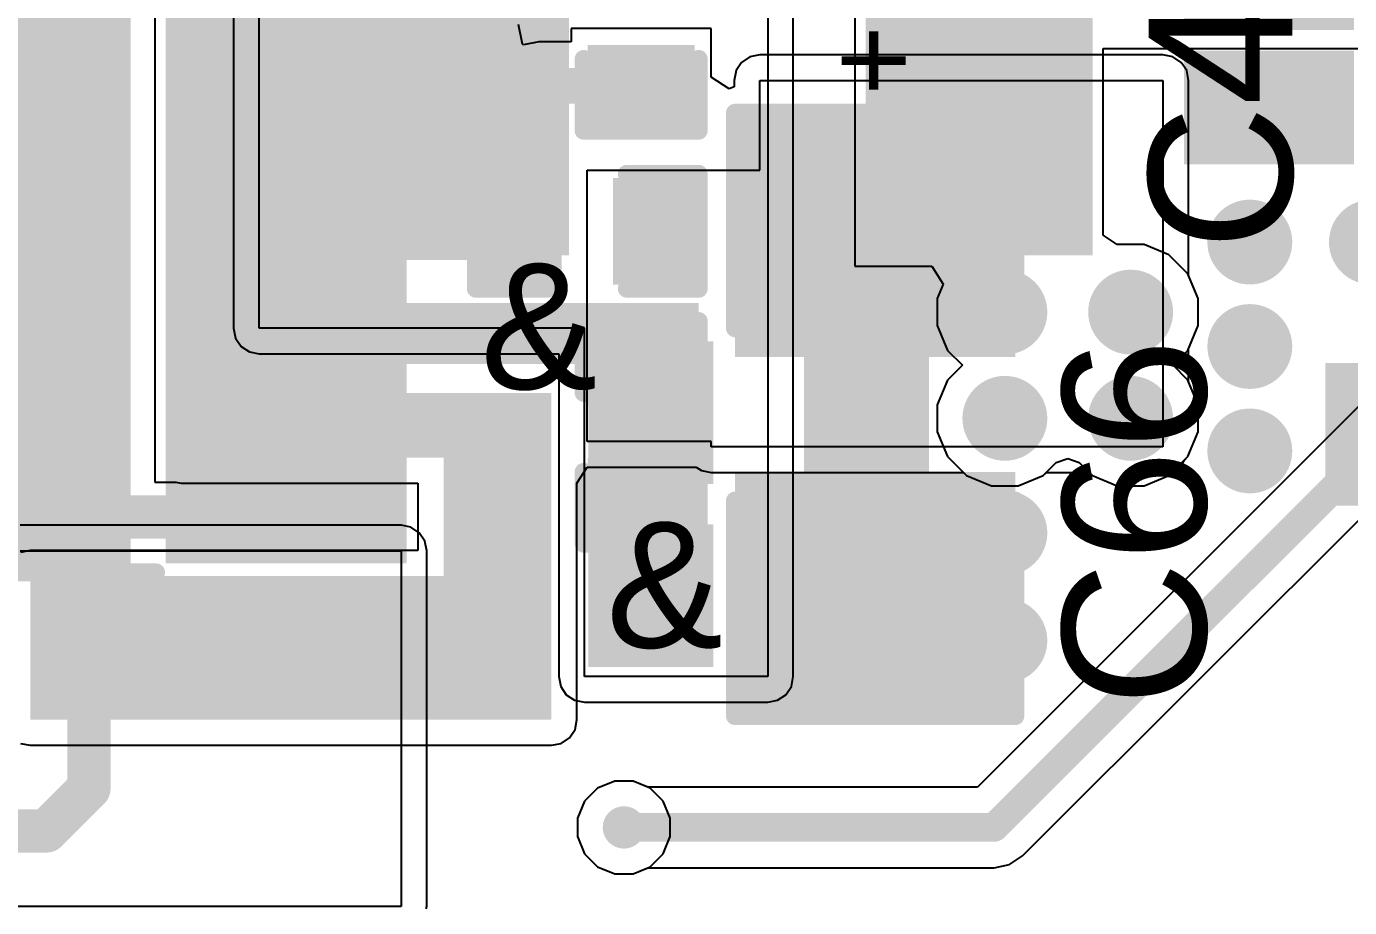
# Model space of a CAD drawing. Header units: millimetres. Extents: x -1.7 to 76.1, y -1.1 to 50.5.
# Drawn here: x 16.33 to 25.68, y 4.23 to 10.47 of the extents above; entities that cross this region are included whole.
import ezdxf

# ---------------------------------------------------------------- set-up
doc = ezdxf.new("R2010")
doc.units = ezdxf.units.MM
for name, color, linetype in [('BottomLayer', 5, 'Continuous'), ('BottomPaste', 16, 'Continuous'), ('BottomSolder', 6, 'Continuous'), ('MultiLayer', 9, 'Continuous'), ('PadHoleLayer', 156, 'Continuous'), ('TopLayer', 1, 'Continuous'), ('TopOverlay', 2, 'Continuous'), ('TopPaste', 8, 'Continuous'), ('TopSolder', 216, 'Continuous'), ('ViaHoleLayer', 16, 'Continuous')]:
    doc.layers.add(name, color=color, linetype=linetype)
doc.styles.add('Arial', font='', dxfattribs={"height": 0.2})
doc.styles.get('Arial').set_extended_font_data('Arial')

# ---------------------------------------------------------------- blocks, each defined once
blk = doc.blocks.new('C___0603_B_64')
at = {"layer": 'BottomLayer'}
for points in [[(-1.143, -0.4445), (-1.143, 0.4445), (-0.381, 0.4445), (-0.381, -0.4445)], [(0.381, -0.4445), (0.381, 0.4445), (1.143, 0.4445), (1.143, -0.4445)]]:
    blk.add_hatch(color=5, dxfattribs=at).paths.add_polyline_path(points)
at = {"layer": 'BottomPaste'}
for points in [[(-1.143, -0.4445), (-1.143, 0.4445), (-0.381, 0.4445), (-0.381, -0.4445)], [(0.381, -0.4445), (0.381, 0.4445), (1.143, 0.4445), (1.143, -0.4445)]]:
    blk.add_hatch(color=16, dxfattribs=at).paths.add_polyline_path(points)
at = {"layer": 'BottomSolder'}
for points in [[(-1.203, -0.5045), (-1.203, 0.5045), (-0.321, 0.5045), (-0.321, -0.5045)], [(0.321, -0.5045), (0.321, 0.5045), (1.203, 0.5045), (1.203, -0.5045)]]:
    blk.add_hatch(color=6, dxfattribs=at).paths.add_polyline_path(points)
blk = doc.blocks.new('C___0603_B_65')
at = {"layer": 'BottomLayer'}
for points in [[(-1.143, -0.4445), (-1.143, 0.4445), (-0.381, 0.4445), (-0.381, -0.4445)], [(0.381, -0.4445), (0.381, 0.4445), (1.143, 0.4445), (1.143, -0.4445)]]:
    blk.add_hatch(color=5, dxfattribs=at).paths.add_polyline_path(points)
at = {"layer": 'BottomPaste'}
for points in [[(-1.143, -0.4445), (-1.143, 0.4445), (-0.381, 0.4445), (-0.381, -0.4445)], [(0.381, -0.4445), (0.381, 0.4445), (1.143, 0.4445), (1.143, -0.4445)]]:
    blk.add_hatch(color=16, dxfattribs=at).paths.add_polyline_path(points)
at = {"layer": 'BottomSolder'}
for points in [[(-1.203, -0.5045), (-1.203, 0.5045), (-0.321, 0.5045), (-0.321, -0.5045)], [(0.321, -0.5045), (0.321, 0.5045), (1.203, 0.5045), (1.203, -0.5045)]]:
    blk.add_hatch(color=6, dxfattribs=at).paths.add_polyline_path(points)
blk = doc.blocks.new('C___0603_B_66')
at = {"layer": 'BottomLayer'}
for points in [[(-1.143, -0.4445), (-1.143, 0.4445), (-0.381, 0.4445), (-0.381, -0.4445)], [(0.381, -0.4445), (0.381, 0.4445), (1.143, 0.4445), (1.143, -0.4445)]]:
    blk.add_hatch(color=5, dxfattribs=at).paths.add_polyline_path(points)
at = {"layer": 'BottomPaste'}
for points in [[(-1.143, -0.4445), (-1.143, 0.4445), (-0.381, 0.4445), (-0.381, -0.4445)], [(0.381, -0.4445), (0.381, 0.4445), (1.143, 0.4445), (1.143, -0.4445)]]:
    blk.add_hatch(color=16, dxfattribs=at).paths.add_polyline_path(points)
at = {"layer": 'BottomSolder'}
for points in [[(-1.203, -0.5045), (-1.203, 0.5045), (-0.321, 0.5045), (-0.321, -0.5045)], [(0.321, -0.5045), (0.321, 0.5045), (1.203, 0.5045), (1.203, -0.5045)]]:
    blk.add_hatch(color=6, dxfattribs=at).paths.add_polyline_path(points)
blk = doc.blocks.new('T____1206_70')
at = {"layer": 'TopLayer'}
for points in [[(-2.032, 0.889), (-0.508, 0.889), (-0.508, -0.889), (-2.032, -0.889)], [(0.508, 0.889), (2.032, 0.889), (2.032, -0.889), (0.508, -0.889)]]:
    blk.add_hatch(color=1, dxfattribs=at).paths.add_polyline_path(points)
at = {"layer": 'TopPaste'}
for points in [[(-2.032, 0.889), (-0.508, 0.889), (-0.508, -0.889), (-2.032, -0.889)], [(0.508, 0.889), (2.032, 0.889), (2.032, -0.889), (0.508, -0.889)]]:
    blk.add_hatch(color=8, dxfattribs=at).paths.add_polyline_path(points)
at = {"layer": 'TopSolder'}
for points in [[(-2.1336, 0.9906), (-0.4064, 0.9906), (-0.4064, -0.9906), (-2.1336, -0.9906)], [(0.4064, 0.9906), (2.1336, 0.9906), (2.1336, -0.9906), (0.4064, -0.9906)]]:
    blk.add_hatch(color=216, dxfattribs=at).paths.add_polyline_path(points)
at = {"layer": 'TopOverlay', "const_width": 0.127}
for points in [[(-0.6096, 0.9906), (-2.1336, 0.9906)], [(-2.1336, -0.9906), (-2.1336, 0.9906)], [(2.1336, 0.9906), (0.6096, 0.9906)], [(2.1336, -0.9906), (2.1336, 0.9906)], [(-0.6096, -0.9906), (-2.1336, -0.9906)], [(2.1336, -0.9906), (0.6096, -0.9906)]]:
    blk.add_lwpolyline(points, dxfattribs=at)
at = {"layer": 'TopOverlay', "const_width": 0.0635}
for points in [[(-2.16535, 0.9906, 1), (-2.10185, 0.9906, 1)], [(-2.16535, 0.9906, 1), (-2.10185, 0.9906, 1)], [(-0.64135, 0.9906, 1), (-0.57785, 0.9906, 1)], [(0.57785, 0.9906, 1), (0.64135, 0.9906, 1)], [(2.10185, 0.9906, 1), (2.16535, 0.9906, 1)], [(2.10185, 0.9906, 1), (2.16535, 0.9906, 1)], [(-2.16535, -0.9906, 1), (-2.10185, -0.9906, 1)], [(-2.16535, -0.9906, 1), (-2.10185, -0.9906, 1)], [(-0.64135, -0.9906, 1), (-0.57785, -0.9906, 1)], [(0.57785, -0.9906, 1), (0.64135, -0.9906, 1)], [(2.10185, -0.9906, 1), (2.16535, -0.9906, 1)], [(2.10185, -0.9906, 1), (2.16535, -0.9906, 1)]]:
    blk.add_lwpolyline(points, format="xyb", close=True, dxfattribs=at)
at = {"layer": 'TopOverlay'}
blk.add_text('+', height=0.635, dxfattribs=at).set_placement((-2.75017, -0.3174))
blk = doc.blocks.new('C___0402_72')
at = {"layer": 'TopLayer'}
for points in [[(-0.6985, -0.3175), (-0.6985, 0.3175), (-0.2413, 0.3175), (-0.2413, -0.3175)], [(0.2413, -0.3175), (0.2413, 0.3175), (0.6985, 0.3175), (0.6985, -0.3175)]]:
    blk.add_hatch(color=1, dxfattribs=at).paths.add_polyline_path(points)
at = {"layer": 'TopPaste'}
for points in [[(-0.6985, -0.3175), (-0.6985, 0.3175), (-0.2413, 0.3175), (-0.2413, -0.3175)], [(0.2413, -0.3175), (0.2413, 0.3175), (0.6985, 0.3175), (0.6985, -0.3175)]]:
    blk.add_hatch(color=8, dxfattribs=at).paths.add_polyline_path(points)
at = {"layer": 'TopSolder'}
for points in [[(-0.7585, -0.3775), (-0.7585, 0.3775), (-0.1813, 0.3775), (-0.1813, -0.3775)], [(0.1813, -0.3775), (0.1813, 0.3775), (0.7585, 0.3775), (0.7585, -0.3775)]]:
    blk.add_hatch(color=216, dxfattribs=at).paths.add_polyline_path(points)
at = {"layer": 'TopOverlay', "const_width": 0.127}
for points in [[(-0.7874, 0.4064), (-0.2794, 0.4064)], [(-0.7874, 0.4064), (-0.7874, -0.4064)], [(0.2794, 0.4064), (0.7874, 0.4064)], [(0.7874, 0.4064), (0.7874, -0.4064)], [(-0.7874, -0.4064), (-0.2794, -0.4064)], [(0.2794, -0.4064), (0.7874, -0.4064)]]:
    blk.add_lwpolyline(points, dxfattribs=at)
at = {"layer": 'TopOverlay', "const_width": 0.0635}
for points in [[(-0.8191, 0.4064, 1), (-0.7556, 0.4064, 1)], [(-0.8191, 0.4064, 1), (-0.7556, 0.4064, 1)], [(-0.3111, 0.4064, 1), (-0.2477, 0.4064, 1)], [(0.2477, 0.4064, 1), (0.3111, 0.4064, 1)], [(0.7556, 0.4064, 1), (0.8191, 0.4064, 1)], [(0.7556, 0.4064, 1), (0.8191, 0.4064, 1)], [(-0.8191, -0.4064, 1), (-0.7556, -0.4064, 1)], [(-0.8191, -0.4064, 1), (-0.7556, -0.4064, 1)], [(-0.3111, -0.4064, 1), (-0.2477, -0.4064, 1)], [(0.2477, -0.4064, 1), (0.3111, -0.4064, 1)], [(0.7556, -0.4064, 1), (0.8191, -0.4064, 1)], [(0.7556, -0.4064, 1), (0.8191, -0.4064, 1)]]:
    blk.add_lwpolyline(points, format="xyb", close=True, dxfattribs=at)
blk = doc.blocks.new('C___0402_74')
at = {"layer": 'TopLayer'}
for points in [[(-0.6985, -0.3175), (-0.6985, 0.3175), (-0.2413, 0.3175), (-0.2413, -0.3175)], [(0.2413, -0.3175), (0.2413, 0.3175), (0.6985, 0.3175), (0.6985, -0.3175)]]:
    blk.add_hatch(color=1, dxfattribs=at).paths.add_polyline_path(points)
at = {"layer": 'TopPaste'}
for points in [[(-0.6985, -0.3175), (-0.6985, 0.3175), (-0.2413, 0.3175), (-0.2413, -0.3175)], [(0.2413, -0.3175), (0.2413, 0.3175), (0.6985, 0.3175), (0.6985, -0.3175)]]:
    blk.add_hatch(color=8, dxfattribs=at).paths.add_polyline_path(points)
at = {"layer": 'TopSolder'}
for points in [[(-0.7585, -0.3775), (-0.7585, 0.3775), (-0.1813, 0.3775), (-0.1813, -0.3775)], [(0.1813, -0.3775), (0.1813, 0.3775), (0.7585, 0.3775), (0.7585, -0.3775)]]:
    blk.add_hatch(color=216, dxfattribs=at).paths.add_polyline_path(points)
at = {"layer": 'TopOverlay', "const_width": 0.127}
for points in [[(-0.7874, 0.4064), (-0.2794, 0.4064)], [(-0.7874, 0.4064), (-0.7874, -0.4064)], [(0.2794, 0.4064), (0.7874, 0.4064)], [(0.7874, 0.4064), (0.7874, -0.4064)], [(-0.7874, -0.4064), (-0.2794, -0.4064)], [(0.2794, -0.4064), (0.7874, -0.4064)]]:
    blk.add_lwpolyline(points, dxfattribs=at)
at = {"layer": 'TopOverlay', "const_width": 0.0635}
for points in [[(-0.8191, 0.4064, 1), (-0.7556, 0.4064, 1)], [(-0.8191, 0.4064, 1), (-0.7556, 0.4064, 1)], [(-0.3111, 0.4064, 1), (-0.2477, 0.4064, 1)], [(0.2477, 0.4064, 1), (0.3111, 0.4064, 1)], [(0.7556, 0.4064, 1), (0.8191, 0.4064, 1)], [(0.7556, 0.4064, 1), (0.8191, 0.4064, 1)], [(-0.8191, -0.4064, 1), (-0.7556, -0.4064, 1)], [(-0.8191, -0.4064, 1), (-0.7556, -0.4064, 1)], [(-0.3111, -0.4064, 1), (-0.2477, -0.4064, 1)], [(0.2477, -0.4064, 1), (0.3111, -0.4064, 1)], [(0.7556, -0.4064, 1), (0.8191, -0.4064, 1)], [(0.7556, -0.4064, 1), (0.8191, -0.4064, 1)]]:
    blk.add_lwpolyline(points, format="xyb", close=True, dxfattribs=at)
blk = doc.blocks.new('____0402_76')
at = {"layer": 'TopLayer'}
for points in [[(-0.6985, -0.3175), (-0.6985, 0.3175), (-0.2413, 0.3175), (-0.2413, -0.3175)], [(0.2413, -0.3175), (0.2413, 0.3175), (0.6985, 0.3175), (0.6985, -0.3175)]]:
    blk.add_hatch(color=1, dxfattribs=at).paths.add_polyline_path(points)
at = {"layer": 'TopPaste'}
for points in [[(-0.6985, -0.3175), (-0.6985, 0.3175), (-0.2413, 0.3175), (-0.2413, -0.3175)], [(0.2413, -0.3175), (0.2413, 0.3175), (0.6985, 0.3175), (0.6985, -0.3175)]]:
    blk.add_hatch(color=8, dxfattribs=at).paths.add_polyline_path(points)
at = {"layer": 'TopSolder'}
for points in [[(-0.7585, -0.3775), (-0.7585, 0.3775), (-0.1813, 0.3775), (-0.1813, -0.3775)], [(0.1813, -0.3775), (0.1813, 0.3775), (0.7585, 0.3775), (0.7585, -0.3775)]]:
    blk.add_hatch(color=216, dxfattribs=at).paths.add_polyline_path(points)
at = {"layer": 'TopOverlay', "const_width": 0.127}
for points in [[(-0.2794, 0.4064), (-0.7874, 0.4064)], [(-0.7874, 0.4064), (-0.7874, -0.4064)], [(0.7874, 0.4064), (0.2794, 0.4064)], [(0.7874, 0.4064), (0.7874, -0.4064)], [(-0.2794, -0.4064), (-0.7874, -0.4064)], [(0.7874, -0.4064), (0.2794, -0.4064)]]:
    blk.add_lwpolyline(points, dxfattribs=at)
at = {"layer": 'TopOverlay', "const_width": 0.0635}
for points in [[(-0.8191, 0.4064, 1), (-0.7556, 0.4064, 1)], [(-0.8191, 0.4064, 1), (-0.7556, 0.4064, 1)], [(-0.3111, 0.4064, 1), (-0.2477, 0.4064, 1)], [(0.2477, 0.4064, 1), (0.3111, 0.4064, 1)], [(0.7556, 0.4064, 1), (0.8191, 0.4064, 1)], [(0.7556, 0.4064, 1), (0.8191, 0.4064, 1)], [(-0.8191, -0.4064, 1), (-0.7556, -0.4064, 1)], [(-0.8191, -0.4064, 1), (-0.7556, -0.4064, 1)], [(-0.3111, -0.4064, 1), (-0.2477, -0.4064, 1)], [(0.2477, -0.4064, 1), (0.3111, -0.4064, 1)], [(0.7556, -0.4064, 1), (0.8191, -0.4064, 1)], [(0.7556, -0.4064, 1), (0.8191, -0.4064, 1)]]:
    blk.add_lwpolyline(points, format="xyb", close=True, dxfattribs=at)
blk = doc.blocks.new('SWPA5020S3R9NT_B_123')
at = {"layer": 'BottomLayer'}
for points in [[(-2.55, 2.1), (-1.15, 2.1), (-1.15, -2.1), (-2.55, -2.1)], [(1.15, 2.1), (2.55, 2.1), (2.55, -2.1), (1.15, -2.1)]]:
    blk.add_hatch(color=5, dxfattribs=at).paths.add_polyline_path(points)
at = {"layer": 'BottomPaste'}
for points in [[(-2.55, 2.1), (-1.15, 2.1), (-1.15, -2.1), (-2.55, -2.1)], [(1.15, 2.1), (2.55, 2.1), (2.55, -2.1), (1.15, -2.1)]]:
    blk.add_hatch(color=16, dxfattribs=at).paths.add_polyline_path(points)
at = {"layer": 'BottomSolder'}
for points in [[(-2.6516, 2.2016), (-1.0484, 2.2016), (-1.0484, -2.2016), (-2.6516, -2.2016)], [(1.0484, 2.2016), (2.6516, 2.2016), (2.6516, -2.2016), (1.0484, -2.2016)]]:
    blk.add_hatch(color=6, dxfattribs=at).paths.add_polyline_path(points)
blk = doc.blocks.new('TSOT_23_6_B_223')
at = {"layer": 'BottomLayer'}
for points in [[(-1.7, 1.25), (-0.7, 1.25), (-0.7, 0.65), (-1.7, 0.65)], [(0.7, 1.25), (1.7, 1.25), (1.7, 0.65), (0.7, 0.65)], [(-1.7, 0.3), (-0.7, 0.3), (-0.7, -0.3), (-1.7, -0.3)], [(0.7, 0.3), (1.7, 0.3), (1.7, -0.3), (0.7, -0.3)], [(-1.7, -0.65), (-0.7, -0.65), (-0.7, -1.25), (-1.7, -1.25)], [(0.7, -0.65), (1.7, -0.65), (1.7, -1.25), (0.7, -1.25)]]:
    blk.add_hatch(color=5, dxfattribs=at).paths.add_polyline_path(points)
at = {"layer": 'BottomPaste'}
for points in [[(-1.7, 1.25), (-0.7, 1.25), (-0.7, 0.65), (-1.7, 0.65)], [(0.7, 1.25), (1.7, 1.25), (1.7, 0.65), (0.7, 0.65)], [(-1.7, 0.3), (-0.7, 0.3), (-0.7, -0.3), (-1.7, -0.3)], [(0.7, 0.3), (1.7, 0.3), (1.7, -0.3), (0.7, -0.3)], [(-1.7, -0.65), (-0.7, -0.65), (-0.7, -1.25), (-1.7, -1.25)], [(0.7, -0.65), (1.7, -0.65), (1.7, -1.25), (0.7, -1.25)]]:
    blk.add_hatch(color=16, dxfattribs=at).paths.add_polyline_path(points)
at = {"layer": 'BottomSolder'}
for points in [[(-1.8016, 1.3516), (-0.5984, 1.3516), (-0.5984, 0.5484), (-1.8016, 0.5484)], [(0.5984, 1.3516), (1.8016, 1.3516), (1.8016, 0.5484), (0.5984, 0.5484)], [(-1.8016, 0.4016), (-0.5984, 0.4016), (-0.5984, -0.4016), (-1.8016, -0.4016)], [(0.5984, 0.4016), (1.8016, 0.4016), (1.8016, -0.4016), (0.5984, -0.4016)], [(-1.8016, -0.5484), (-0.5984, -0.5484), (-0.5984, -1.3516), (-1.8016, -1.3516)], [(0.5984, -0.5484), (1.8016, -0.5484), (1.8016, -1.3516), (0.5984, -1.3516)]]:
    blk.add_hatch(color=6, dxfattribs=at).paths.add_polyline_path(points)
blk = doc.blocks.new('HTSSOP_16_226')
at = {"layer": 'BottomLayer'}
h = blk.add_hatch(color=5, dxfattribs=at)
edge = h.paths.add_edge_path()
edge.add_arc((-1.35, 1.95), 0.25, 0, 360)
h = blk.add_hatch(color=5, dxfattribs=at)
edge = h.paths.add_edge_path()
edge.add_arc((0, 1.95), 0.25, 0, 360)
h = blk.add_hatch(color=5, dxfattribs=at)
edge = h.paths.add_edge_path()
edge.add_arc((1.35, 1.95), 0.25, 0, 360)
h = blk.add_hatch(color=5, dxfattribs=at)
edge = h.paths.add_edge_path()
edge.add_arc((-1.35, 0.65), 0.25, 0, 360)
h = blk.add_hatch(color=5, dxfattribs=at)
edge = h.paths.add_edge_path()
edge.add_arc((0, 0.65), 0.25, 0, 360)
h = blk.add_hatch(color=5, dxfattribs=at)
edge = h.paths.add_edge_path()
edge.add_arc((1.35, 0.65), 0.25, 0, 360)
h = blk.add_hatch(color=5, dxfattribs=at)
edge = h.paths.add_edge_path()
edge.add_arc((-1.35, -0.65), 0.25, 0, 360)
h = blk.add_hatch(color=5, dxfattribs=at)
edge = h.paths.add_edge_path()
edge.add_arc((0, -0.65), 0.25, 0, 360)
h = blk.add_hatch(color=5, dxfattribs=at)
edge = h.paths.add_edge_path()
edge.add_arc((1.35, -0.65), 0.25, 0, 360)
h = blk.add_hatch(color=5, dxfattribs=at)
edge = h.paths.add_edge_path()
edge.add_arc((-1.35, -1.95), 0.25, 0, 360)
h = blk.add_hatch(color=5, dxfattribs=at)
edge = h.paths.add_edge_path()
edge.add_arc((0, -1.95), 0.25, 0, 360)
h = blk.add_hatch(color=5, dxfattribs=at)
edge = h.paths.add_edge_path()
edge.add_arc((1.35, -1.95), 0.25, 0, 360)
at = {"layer": 'BottomSolder'}
h = blk.add_hatch(color=6, dxfattribs=at)
edge = h.paths.add_edge_path()
edge.add_arc((-1.35, 1.95), 0.3516, 0, 360)
h = blk.add_hatch(color=6, dxfattribs=at)
edge = h.paths.add_edge_path()
edge.add_arc((0, 1.95), 0.3516, 0, 360)
h = blk.add_hatch(color=6, dxfattribs=at)
edge = h.paths.add_edge_path()
edge.add_arc((1.35, 1.95), 0.3516, 0, 360)
h = blk.add_hatch(color=6, dxfattribs=at)
edge = h.paths.add_edge_path()
edge.add_arc((-1.35, 0.65), 0.3516, 0, 360)
h = blk.add_hatch(color=6, dxfattribs=at)
edge = h.paths.add_edge_path()
edge.add_arc((0, 0.65), 0.3516, 0, 360)
h = blk.add_hatch(color=6, dxfattribs=at)
edge = h.paths.add_edge_path()
edge.add_arc((1.35, 0.65), 0.3516, 0, 360)
h = blk.add_hatch(color=6, dxfattribs=at)
edge = h.paths.add_edge_path()
edge.add_arc((-1.35, -0.65), 0.3516, 0, 360)
h = blk.add_hatch(color=6, dxfattribs=at)
edge = h.paths.add_edge_path()
edge.add_arc((0, -0.65), 0.3516, 0, 360)
h = blk.add_hatch(color=6, dxfattribs=at)
edge = h.paths.add_edge_path()
edge.add_arc((1.35, -0.65), 0.3516, 0, 360)
h = blk.add_hatch(color=6, dxfattribs=at)
edge = h.paths.add_edge_path()
edge.add_arc((-1.35, -1.95), 0.3516, 0, 360)
h = blk.add_hatch(color=6, dxfattribs=at)
edge = h.paths.add_edge_path()
edge.add_arc((0, -1.95), 0.3516, 0, 360)
h = blk.add_hatch(color=6, dxfattribs=at)
edge = h.paths.add_edge_path()
edge.add_arc((1.35, -1.95), 0.3516, 0, 360)
at = {"layer": 'MultiLayer'}
h = blk.add_hatch(color=9, dxfattribs=at)
edge = h.paths.add_edge_path()
edge.add_arc((-1.35, 1.95), 0.25, 0, 360)
h = blk.add_hatch(color=9, dxfattribs=at)
edge = h.paths.add_edge_path()
edge.add_arc((0, 1.95), 0.25, 0, 360)
h = blk.add_hatch(color=9, dxfattribs=at)
edge = h.paths.add_edge_path()
edge.add_arc((1.35, 1.95), 0.25, 0, 360)
h = blk.add_hatch(color=9, dxfattribs=at)
edge = h.paths.add_edge_path()
edge.add_arc((-1.35, 0.65), 0.25, 0, 360)
h = blk.add_hatch(color=9, dxfattribs=at)
edge = h.paths.add_edge_path()
edge.add_arc((0, 0.65), 0.25, 0, 360)
h = blk.add_hatch(color=9, dxfattribs=at)
edge = h.paths.add_edge_path()
edge.add_arc((1.35, 0.65), 0.25, 0, 360)
h = blk.add_hatch(color=9, dxfattribs=at)
edge = h.paths.add_edge_path()
edge.add_arc((-1.35, -0.65), 0.25, 0, 360)
h = blk.add_hatch(color=9, dxfattribs=at)
edge = h.paths.add_edge_path()
edge.add_arc((0, -0.65), 0.25, 0, 360)
h = blk.add_hatch(color=9, dxfattribs=at)
edge = h.paths.add_edge_path()
edge.add_arc((1.35, -0.65), 0.25, 0, 360)
h = blk.add_hatch(color=9, dxfattribs=at)
edge = h.paths.add_edge_path()
edge.add_arc((-1.35, -1.95), 0.25, 0, 360)
h = blk.add_hatch(color=9, dxfattribs=at)
edge = h.paths.add_edge_path()
edge.add_arc((0, -1.95), 0.25, 0, 360)
h = blk.add_hatch(color=9, dxfattribs=at)
edge = h.paths.add_edge_path()
edge.add_arc((1.35, -1.95), 0.25, 0, 360)
at = {"layer": 'PadHoleLayer'}
h = blk.add_hatch(color=156, dxfattribs=at)
edge = h.paths.add_edge_path()
edge.add_arc((-1.35, 1.95), 0.15, 0, 360)
h = blk.add_hatch(color=156, dxfattribs=at)
edge = h.paths.add_edge_path()
edge.add_arc((0, 1.95), 0.15, 0, 360)
h = blk.add_hatch(color=156, dxfattribs=at)
edge = h.paths.add_edge_path()
edge.add_arc((1.35, 1.95), 0.15, 0, 360)
h = blk.add_hatch(color=156, dxfattribs=at)
edge = h.paths.add_edge_path()
edge.add_arc((-1.35, 0.65), 0.15, 0, 360)
h = blk.add_hatch(color=156, dxfattribs=at)
edge = h.paths.add_edge_path()
edge.add_arc((0, 0.65), 0.15, 0, 360)
h = blk.add_hatch(color=156, dxfattribs=at)
edge = h.paths.add_edge_path()
edge.add_arc((1.35, 0.65), 0.15, 0, 360)
h = blk.add_hatch(color=156, dxfattribs=at)
edge = h.paths.add_edge_path()
edge.add_arc((-1.35, -0.65), 0.15, 0, 360)
h = blk.add_hatch(color=156, dxfattribs=at)
edge = h.paths.add_edge_path()
edge.add_arc((0, -0.65), 0.15, 0, 360)
h = blk.add_hatch(color=156, dxfattribs=at)
edge = h.paths.add_edge_path()
edge.add_arc((1.35, -0.65), 0.15, 0, 360)
h = blk.add_hatch(color=156, dxfattribs=at)
edge = h.paths.add_edge_path()
edge.add_arc((-1.35, -1.95), 0.15, 0, 360)
h = blk.add_hatch(color=156, dxfattribs=at)
edge = h.paths.add_edge_path()
edge.add_arc((0, -1.95), 0.15, 0, 360)
h = blk.add_hatch(color=156, dxfattribs=at)
edge = h.paths.add_edge_path()
edge.add_arc((1.35, -1.95), 0.15, 0, 360)
at = {"layer": 'TopLayer'}
for points in [[(-3.65, 2.5), (-2.15, 2.5), (-2.15, 2.05), (-3.65, 2.05)], [(-1.7, 2.5), (1.7, 2.5), (1.7, -2.5), (-1.7, -2.5)], [(2.15, 2.5), (3.65, 2.5), (3.65, 2.05), (2.15, 2.05)], [(-3.65, 1.85), (-2.15, 1.85), (-2.15, 1.4), (-3.65, 1.4)], [(2.15, 1.85), (3.65, 1.85), (3.65, 1.4), (2.15, 1.4)], [(-3.65, 1.2), (-2.15, 1.2), (-2.15, 0.75), (-3.65, 0.75)], [(2.15, 1.2), (3.65, 1.2), (3.65, 0.75), (2.15, 0.75)], [(-3.65, 0.55), (-2.15, 0.55), (-2.15, 0.1), (-3.65, 0.1)], [(2.15, 0.55), (3.65, 0.55), (3.65, 0.1), (2.15, 0.1)], [(-3.65, -0.1), (-2.15, -0.1), (-2.15, -0.55), (-3.65, -0.55)], [(2.15, -0.1), (3.65, -0.1), (3.65, -0.55), (2.15, -0.55)], [(-3.65, -0.75), (-2.15, -0.75), (-2.15, -1.2), (-3.65, -1.2)], [(2.15, -0.75), (3.65, -0.75), (3.65, -1.2), (2.15, -1.2)], [(-3.65, -1.4), (-2.15, -1.4), (-2.15, -1.85), (-3.65, -1.85)], [(2.15, -1.4), (3.65, -1.4), (3.65, -1.85), (2.15, -1.85)], [(-3.65, -2.05), (-2.15, -2.05), (-2.15, -2.5), (-3.65, -2.5)], [(2.15, -2.05), (3.65, -2.05), (3.65, -2.5), (2.15, -2.5)]]:
    blk.add_hatch(color=1, dxfattribs=at).paths.add_polyline_path(points)
h = blk.add_hatch(color=1, dxfattribs=at)
edge = h.paths.add_edge_path()
edge.add_arc((-1.35, 1.95), 0.25, 0, 360)
h = blk.add_hatch(color=1, dxfattribs=at)
edge = h.paths.add_edge_path()
edge.add_arc((0, 1.95), 0.25, 0, 360)
h = blk.add_hatch(color=1, dxfattribs=at)
edge = h.paths.add_edge_path()
edge.add_arc((1.35, 1.95), 0.25, 0, 360)
h = blk.add_hatch(color=1, dxfattribs=at)
edge = h.paths.add_edge_path()
edge.add_arc((-1.35, 0.65), 0.25, 0, 360)
h = blk.add_hatch(color=1, dxfattribs=at)
edge = h.paths.add_edge_path()
edge.add_arc((0, 0.65), 0.25, 0, 360)
h = blk.add_hatch(color=1, dxfattribs=at)
edge = h.paths.add_edge_path()
edge.add_arc((1.35, 0.65), 0.25, 0, 360)
h = blk.add_hatch(color=1, dxfattribs=at)
edge = h.paths.add_edge_path()
edge.add_arc((-1.35, -0.65), 0.25, 0, 360)
h = blk.add_hatch(color=1, dxfattribs=at)
edge = h.paths.add_edge_path()
edge.add_arc((0, -0.65), 0.25, 0, 360)
h = blk.add_hatch(color=1, dxfattribs=at)
edge = h.paths.add_edge_path()
edge.add_arc((1.35, -0.65), 0.25, 0, 360)
h = blk.add_hatch(color=1, dxfattribs=at)
edge = h.paths.add_edge_path()
edge.add_arc((-1.35, -1.95), 0.25, 0, 360)
h = blk.add_hatch(color=1, dxfattribs=at)
edge = h.paths.add_edge_path()
edge.add_arc((0, -1.95), 0.25, 0, 360)
h = blk.add_hatch(color=1, dxfattribs=at)
edge = h.paths.add_edge_path()
edge.add_arc((1.35, -1.95), 0.25, 0, 360)
at = {"layer": 'TopPaste'}
for points in [[(-3.65, 2.5), (-2.15, 2.5), (-2.15, 2.05), (-3.65, 2.05)], [(-1.7, 2.5), (1.7, 2.5), (1.7, -2.5), (-1.7, -2.5)], [(2.15, 2.5), (3.65, 2.5), (3.65, 2.05), (2.15, 2.05)], [(-3.65, 1.85), (-2.15, 1.85), (-2.15, 1.4), (-3.65, 1.4)], [(2.15, 1.85), (3.65, 1.85), (3.65, 1.4), (2.15, 1.4)], [(-3.65, 1.2), (-2.15, 1.2), (-2.15, 0.75), (-3.65, 0.75)], [(2.15, 1.2), (3.65, 1.2), (3.65, 0.75), (2.15, 0.75)], [(-3.65, 0.55), (-2.15, 0.55), (-2.15, 0.1), (-3.65, 0.1)], [(2.15, 0.55), (3.65, 0.55), (3.65, 0.1), (2.15, 0.1)], [(-3.65, -0.1), (-2.15, -0.1), (-2.15, -0.55), (-3.65, -0.55)], [(2.15, -0.1), (3.65, -0.1), (3.65, -0.55), (2.15, -0.55)], [(-3.65, -0.75), (-2.15, -0.75), (-2.15, -1.2), (-3.65, -1.2)], [(2.15, -0.75), (3.65, -0.75), (3.65, -1.2), (2.15, -1.2)], [(-3.65, -1.4), (-2.15, -1.4), (-2.15, -1.85), (-3.65, -1.85)], [(2.15, -1.4), (3.65, -1.4), (3.65, -1.85), (2.15, -1.85)], [(-3.65, -2.05), (-2.15, -2.05), (-2.15, -2.5), (-3.65, -2.5)], [(2.15, -2.05), (3.65, -2.05), (3.65, -2.5), (2.15, -2.5)]]:
    blk.add_hatch(color=8, dxfattribs=at).paths.add_polyline_path(points)
at = {"layer": 'TopSolder'}
for points in [[(-3.7516, 2.6016), (-2.0484, 2.6016), (-2.0484, 1.9484), (-3.7516, 1.9484)], [(-1.8016, 2.6016), (1.8016, 2.6016), (1.8016, -2.6016), (-1.8016, -2.6016)], [(2.0484, 2.6016), (3.7516, 2.6016), (3.7516, 1.9484), (2.0484, 1.9484)], [(-3.7516, 1.9516), (-2.0484, 1.9516), (-2.0484, 1.2984), (-3.7516, 1.2984)], [(2.0484, 1.9516), (3.7516, 1.9516), (3.7516, 1.2984), (2.0484, 1.2984)], [(-3.7516, 1.3016), (-2.0484, 1.3016), (-2.0484, 0.6484), (-3.7516, 0.6484)], [(2.0484, 1.3016), (3.7516, 1.3016), (3.7516, 0.6484), (2.0484, 0.6484)], [(-3.7516, 0.6516), (-2.0484, 0.6516), (-2.0484, -0.0016), (-3.7516, -0.0016)], [(2.0484, 0.6516), (3.7516, 0.6516), (3.7516, -0.0016), (2.0484, -0.0016)], [(-3.7516, 0.0016), (-2.0484, 0.0016), (-2.0484, -0.6516), (-3.7516, -0.6516)], [(2.0484, 0.0016), (3.7516, 0.0016), (3.7516, -0.6516), (2.0484, -0.6516)], [(-3.7516, -0.6484), (-2.0484, -0.6484), (-2.0484, -1.3016), (-3.7516, -1.3016)], [(2.0484, -0.6484), (3.7516, -0.6484), (3.7516, -1.3016), (2.0484, -1.3016)], [(-3.7516, -1.2984), (-2.0484, -1.2984), (-2.0484, -1.9516), (-3.7516, -1.9516)], [(2.0484, -1.2984), (3.7516, -1.2984), (3.7516, -1.9516), (2.0484, -1.9516)], [(-3.7516, -1.9484), (-2.0484, -1.9484), (-2.0484, -2.6016), (-3.7516, -2.6016)], [(2.0484, -1.9484), (3.7516, -1.9484), (3.7516, -2.6016), (2.0484, -2.6016)]]:
    blk.add_hatch(color=216, dxfattribs=at).paths.add_polyline_path(points)
h = blk.add_hatch(color=216, dxfattribs=at)
edge = h.paths.add_edge_path()
edge.add_arc((-1.35, 1.95), 0.3516, 0, 360)
h = blk.add_hatch(color=216, dxfattribs=at)
edge = h.paths.add_edge_path()
edge.add_arc((0, 1.95), 0.3516, 0, 360)
h = blk.add_hatch(color=216, dxfattribs=at)
edge = h.paths.add_edge_path()
edge.add_arc((1.35, 1.95), 0.3516, 0, 360)
h = blk.add_hatch(color=216, dxfattribs=at)
edge = h.paths.add_edge_path()
edge.add_arc((-1.35, 0.65), 0.3516, 0, 360)
h = blk.add_hatch(color=216, dxfattribs=at)
edge = h.paths.add_edge_path()
edge.add_arc((0, 0.65), 0.3516, 0, 360)
h = blk.add_hatch(color=216, dxfattribs=at)
edge = h.paths.add_edge_path()
edge.add_arc((1.35, 0.65), 0.3516, 0, 360)
h = blk.add_hatch(color=216, dxfattribs=at)
edge = h.paths.add_edge_path()
edge.add_arc((-1.35, -0.65), 0.3516, 0, 360)
h = blk.add_hatch(color=216, dxfattribs=at)
edge = h.paths.add_edge_path()
edge.add_arc((0, -0.65), 0.3516, 0, 360)
h = blk.add_hatch(color=216, dxfattribs=at)
edge = h.paths.add_edge_path()
edge.add_arc((1.35, -0.65), 0.3516, 0, 360)
h = blk.add_hatch(color=216, dxfattribs=at)
edge = h.paths.add_edge_path()
edge.add_arc((-1.35, -1.95), 0.3516, 0, 360)
h = blk.add_hatch(color=216, dxfattribs=at)
edge = h.paths.add_edge_path()
edge.add_arc((0, -1.95), 0.3516, 0, 360)
h = blk.add_hatch(color=216, dxfattribs=at)
edge = h.paths.add_edge_path()
edge.add_arc((1.35, -1.95), 0.3516, 0, 360)
at = {"layer": 'TopOverlay', "const_width": 0.127}
for points in [[(-1.9812, 2.667), (1.9812, 2.667)], [(-3.937, 2.159), (-3.937, 2.413)], [(-3.937, 2.413), (-3.81, 2.286)], [(-3.937, 2.159), (-3.81, 2.286)], [(-1.9812, -2.667), (1.9812, -2.667)]]:
    blk.add_lwpolyline(points, dxfattribs=at)
at = {"layer": 'TopOverlay', "const_width": 0.0635}
for points in [[(-2.013, 2.667, 1), (-1.9494, 2.667, 1)], [(1.9494, 2.667, 1), (2.013, 2.667, 1)], [(-3.9688, 2.413, 1), (-3.9053, 2.413, 1)], [(-3.9688, 2.413, 1), (-3.9053, 2.413, 1)], [(-3.8418, 2.286, 1), (-3.7782, 2.286, 1)], [(-3.8418, 2.286, 1), (-3.7782, 2.286, 1)], [(-3.9688, 2.159, 1), (-3.9053, 2.159, 1)], [(-3.9688, 2.159, 1), (-3.9053, 2.159, 1)], [(-2.013, -2.667, 1), (-1.9494, -2.667, 1)], [(1.9494, -2.667, 1), (2.013, -2.667, 1)]]:
    blk.add_lwpolyline(points, format="xyb", close=True, dxfattribs=at)

msp = doc.modelspace()

# ---------------------------------------------------------------- hatches: boundary and pattern name
at = {"layer": 'BottomLayer'}
h = msp.add_hatch(color=5, dxfattribs=at)
edge = h.paths.add_edge_path()
edge.add_arc((24.9723, 8.9408), 0.3, 0, 360)
h = msp.add_hatch(color=5, dxfattribs=at)
edge = h.paths.add_edge_path()
edge.add_arc((25.8318, 8.9408), 0.3, 0, 360)
h = msp.add_hatch(color=5, dxfattribs=at)
edge = h.paths.add_edge_path()
edge.add_arc((23.241, 8.4455), 0.3, 0, 360)
h = msp.add_hatch(color=5, dxfattribs=at)
edge = h.paths.add_edge_path()
edge.add_arc((24.13, 8.4455), 0.3, 0, 360)
h = msp.add_hatch(color=5, dxfattribs=at)
edge = h.paths.add_edge_path()
edge.add_arc((24.9723, 8.2021), 0.3, 0, 360)
h = msp.add_hatch(color=5, dxfattribs=at)
edge = h.paths.add_edge_path()
edge.add_arc((23.241, 7.6941), 0.3, 0, 360)
h = msp.add_hatch(color=5, dxfattribs=at)
edge = h.paths.add_edge_path()
edge.add_arc((24.13, 7.6941), 0.3, 0, 360)
h = msp.add_hatch(color=5, dxfattribs=at)
edge = h.paths.add_edge_path()
edge.add_arc((24.9723, 7.4635), 0.3, 0, 360)
h = msp.add_hatch(color=5, dxfattribs=at)
edge = h.paths.add_edge_path()
edge.add_arc((23.241, 6.8834), 0.3, 0, 360)
h = msp.add_hatch(color=5, dxfattribs=at)
edge = h.paths.add_edge_path()
edge.add_arc((23.241, 6.1214), 0.3, 0, 360)
h = msp.add_hatch(color=5, dxfattribs=at)
edge = h.paths.add_edge_path()
edge.add_arc((16.7677, 5.9436), 0.3, 0, 360)
h = msp.add_hatch(color=5, dxfattribs=at)
edge = h.paths.add_edge_path()
edge.add_arc((17.6586, 5.9436), 0.3, 0, 360)
h = msp.add_hatch(color=5, dxfattribs=at)
edge = h.paths.add_edge_path()
edge.add_arc((18.5495, 5.9436), 0.3, 0, 360)
h = msp.add_hatch(color=5, dxfattribs=at)
edge = h.paths.add_edge_path()
edge.add_arc((20.5486, 4.8006), 0.15, 0, 360)
at = {"layer": 'TopLayer'}
h = msp.add_hatch(color=1, dxfattribs=at)
edge = h.paths.add_edge_path()
edge.add_arc((24.9723, 8.9408), 0.3, 0, 360)
h = msp.add_hatch(color=1, dxfattribs=at)
edge = h.paths.add_edge_path()
edge.add_arc((25.8318, 8.9408), 0.3, 0, 360)
h = msp.add_hatch(color=1, dxfattribs=at)
edge = h.paths.add_edge_path()
edge.add_arc((23.241, 8.4455), 0.3, 0, 360)
h = msp.add_hatch(color=1, dxfattribs=at)
edge = h.paths.add_edge_path()
edge.add_arc((24.13, 8.4455), 0.3, 0, 360)
for points in [[(21.0769, 8.509), (17.4193, 8.509), (17.4193, 8.0772), (21.0769, 8.0772)], [(20.0355, 7.874), (17.4193, 7.874), (17.4193, 7.4168), (20.0355, 7.4168)], [(20.0355, 7.874), (19.2735, 7.874), (19.2735, 5.9436), (20.0355, 5.9436)], [(20.0355, 6.5786), (16.3525, 6.5786), (16.3525, 5.5626), (20.0355, 5.5626)]]:
    msp.add_hatch(color=1, dxfattribs=at).paths.add_polyline_path(points)
h = msp.add_hatch(color=1, dxfattribs=at)
edge = h.paths.add_edge_path()
edge.add_arc((24.9723, 8.2021), 0.3, 0, 360)
h = msp.add_hatch(color=1, dxfattribs=at)
edge = h.paths.add_edge_path()
edge.add_arc((23.241, 7.6941), 0.3, 0, 360)
h = msp.add_hatch(color=1, dxfattribs=at)
edge = h.paths.add_edge_path()
edge.add_arc((24.13, 7.6941), 0.3, 0, 360)
h = msp.add_hatch(color=1, dxfattribs=at)
edge = h.paths.add_edge_path()
edge.add_arc((24.9723, 7.4635), 0.3, 0, 360)
h = msp.add_hatch(color=1, dxfattribs=at)
edge = h.paths.add_edge_path()
edge.add_arc((23.241, 6.8834), 0.3, 0, 360)
h = msp.add_hatch(color=1, dxfattribs=at)
edge = h.paths.add_edge_path()
edge.add_arc((23.241, 6.1214), 0.3, 0, 360)
h = msp.add_hatch(color=1, dxfattribs=at)
edge = h.paths.add_edge_path()
edge.add_arc((16.7677, 5.9436), 0.3, 0, 360)
h = msp.add_hatch(color=1, dxfattribs=at)
edge = h.paths.add_edge_path()
edge.add_arc((17.6586, 5.9436), 0.3, 0, 360)
h = msp.add_hatch(color=1, dxfattribs=at)
edge = h.paths.add_edge_path()
edge.add_arc((18.5495, 5.9436), 0.3, 0, 360)
h = msp.add_hatch(color=1, dxfattribs=at)
edge = h.paths.add_edge_path()
edge.add_arc((20.5486, 4.8006), 0.15, 0, 360)
at = {"layer": 'ViaHoleLayer'}
h = msp.add_hatch(color=16, dxfattribs=at)
edge = h.paths.add_edge_path()
edge.add_arc((24.9723, 8.9408), 0.15, 0, 360)
h = msp.add_hatch(color=16, dxfattribs=at)
edge = h.paths.add_edge_path()
edge.add_arc((23.241, 8.4455), 0.15, 0, 360)
h = msp.add_hatch(color=16, dxfattribs=at)
edge = h.paths.add_edge_path()
edge.add_arc((24.13, 8.4455), 0.15, 0, 360)
h = msp.add_hatch(color=16, dxfattribs=at)
edge = h.paths.add_edge_path()
edge.add_arc((24.9723, 8.2021), 0.15, 0, 360)
h = msp.add_hatch(color=16, dxfattribs=at)
edge = h.paths.add_edge_path()
edge.add_arc((23.241, 7.6941), 0.15, 0, 360)
h = msp.add_hatch(color=16, dxfattribs=at)
edge = h.paths.add_edge_path()
edge.add_arc((24.13, 7.6941), 0.15, 0, 360)
h = msp.add_hatch(color=16, dxfattribs=at)
edge = h.paths.add_edge_path()
edge.add_arc((24.9723, 7.4635), 0.15, 0, 360)
h = msp.add_hatch(color=16, dxfattribs=at)
edge = h.paths.add_edge_path()
edge.add_arc((23.241, 6.8834), 0.15, 0, 360)
h = msp.add_hatch(color=16, dxfattribs=at)
edge = h.paths.add_edge_path()
edge.add_arc((23.241, 6.1214), 0.15, 0, 360)
h = msp.add_hatch(color=16, dxfattribs=at)
edge = h.paths.add_edge_path()
edge.add_arc((16.7677, 5.9436), 0.15, 0, 360)
h = msp.add_hatch(color=16, dxfattribs=at)
edge = h.paths.add_edge_path()
edge.add_arc((17.6586, 5.9436), 0.15, 0, 360)
h = msp.add_hatch(color=16, dxfattribs=at)
edge = h.paths.add_edge_path()
edge.add_arc((18.5495, 5.9436), 0.15, 0, 360)
h = msp.add_hatch(color=16, dxfattribs=at)
edge = h.paths.add_edge_path()
edge.add_arc((20.5486, 4.8006), 0.1, 0, 360)

# ---------------------------------------------------------------- linework, layer by layer
at = {"layer": 'BottomLayer'}
for p, q in [((17.9705, 8.3312), (17.9705, 13.3179)), ((21.5646, 13.3179), (21.5646, 5.8674)), ((21.7459, 5.8674), (21.7459, 13.3179)), ((22.1812, 13.3179), (22.1812, 8.7712)), ((17.7892, 12.5487), (17.7892, 8.3312)), ((23.9368, 8.9889), (23.9368, 10.3089)), ((23.9368, 10.3089), (26.2636, 10.3089)), ((24.035, 8.9233), (23.9368, 8.9889)), ((24.225, 8.9233), (24.035, 8.9233)), ((24.4007, 8.8506), (24.225, 8.9233)), ((24.5351, 8.7162), (24.4007, 8.8506)), ((22.1812, 8.7712), (22.7251, 8.7712)), ((22.7251, 8.7712), (22.8061, 8.6442)), ((24.6078, 8.5405), (24.5351, 8.7162)), ((22.8061, 8.6442), (22.7632, 8.5405)), ((22.7632, 8.5405), (22.7632, 8.3505)), ((24.6078, 8.3505), (24.6078, 8.5405)), ((17.7892, 8.3312), (17.803, 8.2618)), ((20.2692, 8.3312), (17.9705, 8.3312)), ((20.2692, 5.8674), (20.2692, 8.3312)), ((22.7632, 8.3505), (22.8359, 8.1748)), ((24.5351, 8.1748), (24.6078, 8.3505)), ((17.803, 8.2618), (17.8423, 8.203)), ((17.8423, 8.203), (17.9011, 8.1637)), ((17.9011, 8.1637), (17.9705, 8.1499)), ((17.9705, 8.1499), (20.0879, 8.1499)), ((20.0879, 8.1499), (20.0879, 5.8674)), ((22.8359, 8.1748), (22.941, 8.0698)), ((24.43, 8.0698), (24.5351, 8.1748)), ((22.941, 8.0698), (22.8359, 7.9648)), ((24.5351, 7.9648), (24.43, 8.0698)), ((22.8359, 7.9648), (22.7632, 7.7892)), ((24.6078, 7.7892), (24.5351, 7.9648)), ((22.7632, 7.7892), (22.7632, 7.5991)), ((24.6078, 7.5991), (24.6078, 7.7892)), ((22.7632, 7.5991), (22.8359, 7.4235)), ((24.5351, 7.4235), (24.6078, 7.5991)), ((22.8359, 7.4235), (22.9703, 7.2891)), ((23.6046, 7.3821), (23.6855, 7.4099)), ((23.6855, 7.4099), (23.7664, 7.3821)), ((24.4007, 7.2891), (24.5351, 7.4235)), ((23.5116, 7.2891), (23.6046, 7.3821)), ((23.7664, 7.3821), (23.8593, 7.2891)), ((22.9703, 7.2891), (23.146, 7.2163)), ((23.146, 7.2163), (23.336, 7.2163)), ((23.336, 7.2163), (23.5116, 7.2891)), ((23.8593, 7.2891), (24.035, 7.2163)), ((24.035, 7.2163), (24.225, 7.2163)), ((24.225, 7.2163), (24.4007, 7.2891)), ((18.9738, 6.9377), (16.2814, 6.9377)), ((19.0432, 6.9239), (18.9738, 6.9377)), ((19.102, 6.8846), (19.0432, 6.9239)), ((19.1413, 6.8258), (19.102, 6.8846)), ((16.2814, 6.7564), (18.9738, 6.7564)), ((18.9738, 6.7564), (18.9738, 4.2418)), ((19.1551, 6.7564), (19.1413, 6.8258)), ((19.1551, 4.2418), (19.1551, 6.7564)), ((20.0879, 5.8674), (20.1017, 5.798)), ((20.1017, 5.798), (20.141, 5.7392)), ((21.5646, 5.8674), (20.2692, 5.8674)), ((21.6928, 5.7392), (21.7321, 5.798)), ((21.7321, 5.798), (21.7459, 5.8674)), ((20.141, 5.7392), (20.1998, 5.6999)), ((21.634, 5.6999), (21.6928, 5.7392)), ((20.1998, 5.6999), (20.2692, 5.6861)), ((20.2692, 5.6861), (21.5646, 5.6861)), ((21.5646, 5.6861), (21.634, 5.6999)), ((20.3629, 5.0785), (20.2707, 4.9863)), ((20.4834, 5.1284), (20.3629, 5.0785)), ((20.6138, 5.1284), (20.4834, 5.1284)), ((20.7343, 5.0785), (20.6138, 5.1284)), ((20.8265, 4.9863), (20.7343, 5.0785)), ((20.2707, 4.9863), (20.2208, 4.8658)), ((20.8764, 4.8658), (20.8265, 4.9863)), ((20.2208, 4.8658), (20.2208, 4.7354)), ((20.8764, 4.7354), (20.8764, 4.8658)), ((20.2208, 4.7354), (20.2707, 4.6149)), ((20.8265, 4.6149), (20.8764, 4.7354)), ((20.2707, 4.6149), (20.3629, 4.5227)), ((20.7343, 4.5227), (20.8265, 4.6149)), ((20.3629, 4.5227), (20.4834, 4.4728)), ((20.6138, 4.4728), (20.7343, 4.5227)), ((20.4834, 4.4728), (20.6138, 4.4728)), ((18.9738, 4.2418), (7.6454, 4.2418)), ((19.1519, 4.2258), (19.1551, 4.2418))]:
    msp.add_line(p, q, dxfattribs=at)
at = {"layer": 'BottomLayer', "const_width": 0.3048}
for points in [[(16.7677, 5.0763), (16.7677, 5.9436)], [(16.4666, 4.7752), (16.7677, 5.0763)], [(15.113, 4.7752), (16.4666, 4.7752)]]:
    msp.add_lwpolyline(points, dxfattribs=at)
at = {"layer": 'BottomLayer', "const_width": 0.1524}
for points in [[(16.6915, 5.9436, 1), (16.8439, 5.9436, 1)], [(16.6915, 5.0763, 1), (16.8439, 5.0763, 1)], [(16.6915, 5.0763, 1), (16.8439, 5.0763, 1)], [(16.3904, 4.7752, 1), (16.5428, 4.7752, 1)], [(16.3904, 4.7752, 1), (16.5428, 4.7752, 1)]]:
    msp.add_lwpolyline(points, format="xyb", close=True, dxfattribs=at)
at = {"layer": 'TopLayer'}
for p, q in [((17.2325, 10.6488), (17.2325, 9.8432)), ((19.8319, 10.3409), (19.8041, 10.4797)), ((21.1658, 10.4521), (20.1752, 10.4521)), ((20.1752, 10.4521), (20.1752, 10.3565)), ((21.1658, 10.1082), (21.1658, 10.4521)), ((19.8391, 10.3351), (19.8319, 10.3409)), ((19.9466, 10.3565), (19.8391, 10.3351)), ((20.1752, 10.3565), (19.9466, 10.3565)), ((21.3805, 10.212), (21.3412, 10.1532)), ((21.4393, 10.2513), (21.3805, 10.212)), ((21.5087, 10.2651), (21.4393, 10.2513)), ((24.3586, 10.2651), (21.5087, 10.2651)), ((24.428, 10.2513), (24.3586, 10.2651)), ((24.4868, 10.212), (24.428, 10.2513)), ((24.5261, 10.1532), (24.4868, 10.212)), ((21.2928, 10.0247), (21.1658, 10.1082)), ((21.3412, 10.1532), (21.3274, 10.0838)), ((24.5399, 10.0838), (24.5261, 10.1532)), ((21.3274, 10.0397), (21.2928, 10.0247)), ((21.3274, 10.0838), (21.3274, 10.0397)), ((21.5087, 9.4488), (21.5087, 10.0838)), ((21.5087, 10.0838), (24.3586, 10.0838)), ((24.3586, 10.0838), (24.3586, 7.493)), ((24.5399, 8.7045), (24.5399, 10.0838)), ((17.2325, 9.8432), (17.2325, 9.1932)), ((20.2895, 7.5311), (20.2895, 9.4488)), ((20.2895, 9.4488), (21.5087, 9.4488)), ((27.4529, 9.4916), (23.0468, 5.0855)), ((17.2325, 9.1932), (17.2325, 8.5432)), ((23.3662, 4.5992), (27.9392, 9.1721)), ((24.6078, 8.5405), (24.5399, 8.7045)), ((17.2325, 8.5432), (17.2325, 7.8932)), ((24.6078, 8.3505), (24.6078, 8.5405)), ((24.5399, 8.1865), (24.6078, 8.3505)), ((24.5399, 7.9531), (24.5399, 8.1865)), ((24.6078, 7.7892), (24.5399, 7.9531)), ((17.2325, 7.8932), (17.2325, 7.2432)), ((24.6078, 7.5991), (24.6078, 7.7892)), ((24.5351, 7.4235), (24.6078, 7.5991)), ((21.1658, 7.5311), (20.2895, 7.5311)), ((21.1658, 7.493), (21.1658, 7.5311)), ((24.3586, 7.493), (21.1658, 7.493)), ((24.4868, 7.3648), (24.5077, 7.3961)), ((24.5077, 7.3961), (24.5351, 7.4235)), ((20.2168, 7.2348), (20.2895, 7.3498)), ((20.2895, 7.3498), (21.0601, 7.3498)), ((21.0601, 7.3498), (21.0964, 7.3255)), ((21.0964, 7.3255), (21.1658, 7.3117)), ((21.1658, 7.3117), (22.9477, 7.3117)), ((22.9477, 7.3117), (22.9703, 7.2891)), ((23.5116, 7.2891), (23.5343, 7.3117)), ((23.5343, 7.3117), (23.8367, 7.3117)), ((23.8367, 7.3117), (23.8593, 7.2891)), ((24.4007, 7.2891), (24.4555, 7.3439)), ((24.4555, 7.3439), (24.4868, 7.3648)), ((17.2325, 7.2432), (17.3807, 7.2432)), ((17.3807, 7.2432), (17.4193, 7.2355)), ((17.4193, 7.2355), (19.0922, 7.2355)), ((19.0922, 7.2355), (19.0922, 6.7599)), ((20.2168, 6.5786), (20.2168, 7.2348)), ((22.9703, 7.2891), (23.146, 7.2163)), ((23.146, 7.2163), (23.336, 7.2163)), ((23.336, 7.2163), (23.5116, 7.2891)), ((23.8593, 7.2891), (24.035, 7.2163)), ((24.035, 7.2163), (24.225, 7.2163)), ((24.225, 7.2163), (24.4007, 7.2891)), ((16.3525, 6.7599), (16.2831, 6.7461)), ((19.0922, 6.7599), (16.3525, 6.7599)), ((20.2168, 5.5626), (20.2168, 6.5786)), ((20.203, 5.4932), (20.2168, 5.5626)), ((20.1049, 5.3951), (20.1637, 5.4344)), ((20.1637, 5.4344), (20.203, 5.4932)), ((16.2831, 5.3951), (16.3525, 5.3813)), ((16.3525, 5.3813), (20.0355, 5.3813)), ((20.0355, 5.3813), (20.1049, 5.3951)), ((20.3629, 5.0785), (20.2707, 4.9863)), ((20.4834, 5.1284), (20.3629, 5.0785)), ((20.6138, 5.1284), (20.4834, 5.1284)), ((20.7174, 5.0855), (20.6138, 5.1284)), ((23.0468, 5.0855), (20.7174, 5.0855)), ((20.2707, 4.9863), (20.2208, 4.8658)), ((20.2208, 4.8658), (20.2208, 4.7354)), ((20.2208, 4.7354), (20.2707, 4.6149)), ((20.2707, 4.6149), (20.3629, 4.5227)), ((23.2738, 4.5374), (23.3662, 4.5992)), ((20.3629, 4.5227), (20.4834, 4.4728)), ((20.6138, 4.4728), (20.7174, 4.5157)), ((20.7174, 4.5157), (23.1648, 4.5157)), ((23.1648, 4.5157), (23.2738, 4.5374)), ((23.1648, 4.5157), (23.1648, 4.5157)), ((20.4834, 4.4728), (20.6138, 4.4728))]:
    msp.add_line(p, q, dxfattribs=at)
for points, const_width in [([(15.2603, 9.271), (16.8853, 10.896)], 0.3048), ([(19.1309, 10.246), (19.8704, 10.9855)], 0.254), ([(18.1603, 10.246), (19.1309, 10.246)], 0.254), ([(19.4969, 9.596), (19.9466, 10.0457)], 0.254), ([(19.9466, 10.0457), (20.6705, 10.0457)], 0.254), ([(18.1603, 9.596), (19.4969, 9.596)], 0.254), ([(23.1648, 4.8006), (27.7378, 9.3736)], 0.2032), ([(18.1655, 8.9408), (19.8196, 8.9408)], 0.254), ([(16.0528, 6.996), (18.1603, 6.996)], 0.3048), ([(20.5486, 4.8006), (23.1648, 4.8006)], 0.2032)]:
    msp.add_lwpolyline(points, dxfattribs=dict(at, const_width=const_width))
for points, const_width in [([(18.0968, 10.246, 1), (18.2238, 10.246, 1)], 0.127), ([(19.0674, 10.246, 1), (19.1944, 10.246, 1)], 0.127), ([(19.0674, 10.246, 1), (19.1944, 10.246, 1)], 0.127), ([(19.8831, 10.0457, 1), (20.0101, 10.0457, 1)], 0.127), ([(19.8831, 10.0457, 1), (20.0101, 10.0457, 1)], 0.127), ([(20.607, 10.0457, 1), (20.734, 10.0457, 1)], 0.127), ([(18.0968, 9.596, 1), (18.2238, 9.596, 1)], 0.127), ([(19.4334, 9.596, 1), (19.5604, 9.596, 1)], 0.127), ([(19.4334, 9.596, 1), (19.5604, 9.596, 1)], 0.127), ([(18.102, 8.9408, 1), (18.229, 8.9408, 1)], 0.127), ([(19.7561, 8.9408, 1), (19.8831, 8.9408, 1)], 0.127), ([(18.0841, 6.996, 1), (18.2365, 6.996, 1)], 0.1524), ([(20.4978, 4.8006, 1), (20.5994, 4.8006, 1)], 0.1016), ([(23.114, 4.8006, 1), (23.2156, 4.8006, 1)], 0.1016), ([(23.114, 4.8006, 1), (23.2156, 4.8006, 1)], 0.1016)]:
    msp.add_lwpolyline(points, format="xyb", close=True, dxfattribs=dict(at, const_width=const_width))

# ---------------------------------------------------------------- block references
for name, p, rotation in [('SWPA5020S3R9NT_B_123', (21.209, 11.049), 180), ('TSOT_23_6_B_223', (26.3079, 10.8433), 180), ('C___0402_74', (20.6705, 10.5156), 90), ('T____1206_70', (22.3241, 7.7216), 270), ('____0402_76', (20.2895, 9.017), 180), ('C___0402_72', (20.6705, 7.5946), 90), ('C___0603_B_65', (21.5011, 7.7343), 180), ('C___0603_B_66', (21.5011, 6.4389), 180)]:
    msp.add_blockref(name, p, dxfattribs=dict(rotation=rotation))
for name, p in [('HTSSOP_16_226', (15.2603, 9.271)), ('C___0603_B_64', (26.7081, 7.5819))]:
    msp.add_blockref(name, p)

# ---------------------------------------------------------------- texts
at = {"layer": 'TopOverlay', "style": 'Arial'}
for s, height, rotation, p in [('C40', 1.016, 90, (25.2728, 8.882)), ('&', 0.889, 360, (19.5326, 7.9014)), ('C66', 1.016, 90, (24.6632, 5.6562)), ('&', 0.889, 360, (20.4216, 6.0726))]:
    msp.add_text(s, height=height, rotation=rotation, dxfattribs=at).set_placement(p)

doc.saveas('drawing.dxf')
